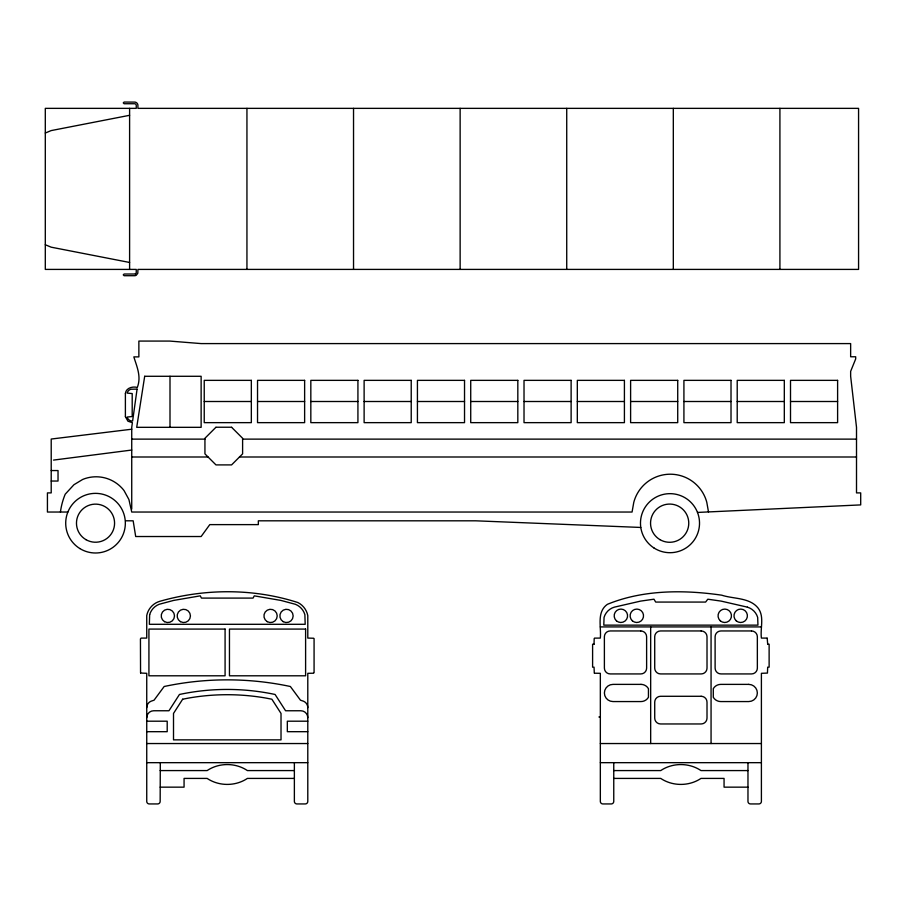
<?xml version="1.0" encoding="UTF-8"?>
<svg xmlns="http://www.w3.org/2000/svg" width="906" height="906" viewBox="0 0 906 906"><rect width="100%" height="100%" fill="white"/><g stroke="black" fill="none" stroke-linecap="round" stroke-linejoin="round"><path stroke-width="1.36" d="M160.305 762.671L160.158 801.425A2.514 2.514 0 0 1 157.644 803.939L149.252 803.939A2.514 2.514 0 0 1 146.738 801.425L146.738 673.317L140.657 673.033M313.669 673.215L307.791 673.317L307.791 801.425A2.514 2.514 0 0 1 305.277 803.939L296.896 803.939A2.514 2.514 0 0 1 294.371 801.425L294.371 762.671M613.758 762.671L613.758 801.425A2.514 2.514 0 0 1 611.244 803.939L602.852 803.939A2.514 2.514 0 0 1 600.338 801.425L600.338 673.317L594.495 673.215M594.619 638.13L600.338 638.084C601.391 626.941 596.397 612.048 607.348 604.347C642.988 589.647 683.962 589.704 721.72 595.185C733.498 599.059 749.409 597.371 757.971 607.915C764.687 616.465 760.066 628.209 761.402 638.084L767.042 638.107M767.688 644.223L769.126 644.223L769.126 667.167L767.688 667.167L767.439 673.079L761.402 673.317L761.402 801.425A2.514 2.514 0 0 1 758.877 803.939L750.496 803.939A2.514 2.514 0 0 1 747.971 801.425L747.971 762.671M307.791 717.699L307.791 717.665A6.954 6.954 0 0 0 300.849 710.757L285.571 710.757L275.084 694.472A229.671 229.671 0 0 0 179.445 694.472L168.969 710.757L153.692 710.757A6.954 6.954 0 0 0 146.738 717.699M314.076 672.569L314.076 638.843M594.042 644.177L594.189 638.458M125.39 393.464C125.957 387.904 132.695 386.171 137.304 387.44C141.517 376.67 136.897 366.817 133.839 356.885L138.867 356.885L138.867 341.075L169.739 341.075L201.132 343.589L850.643 343.589L850.643 356.771L855.683 356.771L855.683 358.935L850.643 371.369L850.643 376.284L856.51 427.326L856.51 492.898L860.7 492.898L860.7 504.902L697.495 512.434M215.877 427.326L204.937 438.266L204.937 453.872L215.968 464.903L231.574 464.903L242.604 453.872L242.604 438.266L231.653 427.326M140.555 672.898L140.441 638.923L141.064 638.107L146.738 638.084L146.738 615.582C147.984 608.877 153.216 603.181 159.762 601.324C204.597 588.481 253.442 588.209 297.915 602.558C302.989 605.083 306.726 610.021 307.791 615.582L307.791 638.084L313.736 638.243M45.3 133.023L51.166 130.589L129.603 115.3M53.533 460.089L131.732 450.044M131.732 429.218L51.212 439.048L51.212 492.898L47.429 492.898L47.429 512.037L67.859 512.037M204.235 401.505L251.336 401.505M257.531 401.505L304.631 401.505M310.826 401.505L357.927 401.505M364.121 401.505L411.222 401.505M417.428 401.505L464.529 401.505M470.724 401.505L517.824 401.505M524.019 401.505L571.12 401.505M577.315 401.505L624.415 401.505M630.61 401.505L677.722 401.505M683.917 401.505L731.017 401.505M737.212 401.505L784.313 401.505M790.508 401.505L837.608 401.505M215.968 427.236L231.574 427.236M131.732 439.127L204.937 439.127M242.604 439.127L856.51 439.127M131.732 456.998L208.063 456.998M239.478 456.998L856.51 456.998M51.212 470.554L58.029 470.554L58.029 481.041L51.212 481.041M600.338 626.918L761.402 626.918M594.042 644.223L592.603 644.223L592.603 667.167L594.042 667.167L594.291 673.079M146.738 721.199L167.202 721.199L167.202 731.686L146.738 731.686M307.791 721.199L287.327 721.199L287.327 731.686L307.791 731.686M146.738 743.543L307.791 743.543M600.338 743.543L761.402 743.543M146.738 762.671L307.791 762.671M600.338 762.671L761.402 762.671M160.158 770.576L207.134 770.576C219.014 762.569 235.515 762.569 247.395 770.576L294.371 770.576M613.758 770.576L660.734 770.576C672.614 762.569 689.115 762.569 700.995 770.576L747.971 770.576M294.371 778.413L247.395 778.413C235.515 786.408 219.014 786.408 207.134 778.413L184.065 778.413L184.065 787.155L160.158 787.155M613.758 778.413L660.734 778.413C672.614 786.408 689.115 786.408 700.995 778.413L724.064 778.413L724.064 787.155L747.971 787.155M125.855 520.803L133.159 520.814L135.696 536.522L201.132 536.522L209.784 524.619L258.335 524.619L258.335 520.814L475.695 520.814L640.78 527.451M129.603 262.468L51.166 247.179L45.3 244.745M747.382 607.145L721.131 601.108L707.79 599.206L705.615 602.071L655.706 602.071L653.951 599.206L640.599 601.108L614.359 607.145A15.096 15.096 0 0 0 604.053 617.416L603.792 625.14L757.948 625.14L757.676 617.416A15.096 15.096 0 0 0 747.382 607.156M767.189 638.164L767.688 644.177M125.39 416.669L127.939 421.199L132.389 422.683L131.732 427.326L131.732 509.093M708.492 511.913L706.793 502.309A37.758 37.758 0 0 0 633.781 502.343L632.06 512.037L131.732 512.037L128.924 499.534L124.088 490.667A31.54 31.54 0 0 0 121.812 487.938A35.209 35.209 0 0 0 85.855 478.311A31.551 31.551 0 0 0 82.525 479.534L73.952 484.721L65.209 494.212A70.566 70.566 0 0 0 60.43 512.037M779.919 108.358L779.919 269.41M711.063 626.918L711.063 743.543M673.317 108.358L673.317 269.41M650.667 626.918L650.667 743.543M566.726 108.358L566.726 269.41M460.135 108.358L460.135 269.41M353.533 108.358L353.533 269.41M246.942 108.358L246.942 269.41M170 376.284L170 427.326M129.603 108.358L129.603 269.41M125.39 393.578L125.39 416.534M307.791 707.643A6.954 6.954 0 0 0 303.51 701.221L300.475 700.191L290.362 686.499A303.08 303.08 0 0 0 164.167 686.499L154.054 700.191L151.03 701.221A6.954 6.954 0 0 0 146.738 707.643M135.413 273.782A1.676 1.676 0 0 1 134.801 274.008L124.099 274.031L123.261 274.869L124.099 275.707L134.654 275.707A3.431 3.431 0 0 0 136.274 275.231L137.803 273.25L137.939 269.41L858.571 269.41L858.571 108.358L137.939 108.358L137.893 104.937A3.409 3.409 0 0 0 135.062 102.106L124.099 102.061L123.261 102.899L124.099 103.737L134.575 103.737A1.733 1.733 0 0 1 136.262 105.424L136.262 108.358L45.3 108.358L45.3 269.41L136.262 269.41L136.24 272.57A1.755 1.755 0 0 1 135.402 273.805M137.078 389.127L132.616 421.007L131.042 420.905A5.289 5.289 0 0 1 127.168 417.043L132.197 416.534L132.197 393.578L127.168 393.091A5.289 5.289 0 0 1 131.042 389.218L137.078 389.127M144.688 376.284L136.715 427.326L201.132 427.326L201.132 376.284L144.688 376.284M149.649 614.664L149.354 624.302L305.186 624.302L304.88 614.664A15.923 15.923 0 0 0 295.413 604.302L280.939 600.429L254.28 595.854L253.068 598.096L201.472 598.096L200.249 595.854L173.59 600.429L159.116 604.302A15.923 15.923 0 0 0 149.649 614.664M182.661 699.217L173.51 713.43L173.51 739.862L281.019 739.862L281.019 713.43L271.868 699.217L266.285 698.13A224.405 224.405 0 0 0 188.244 698.13L182.661 699.217M251.336 380.361L204.235 380.361L204.235 422.649L251.336 422.649L251.336 380.361M304.631 380.361L257.531 380.361L257.531 422.649L304.631 422.649L304.631 380.361M357.927 380.361L310.826 380.361L310.826 422.649L357.927 422.649L357.927 380.361M411.222 380.361L364.121 380.361L364.121 422.649L411.222 422.649L411.222 380.361M464.529 380.361L417.428 380.361L417.428 422.649L464.529 422.649L464.529 380.361M517.824 380.361L470.724 380.361L470.724 422.649L517.824 422.649L517.824 380.361M571.12 380.361L524.019 380.361L524.019 422.649L571.12 422.649L571.12 380.361M624.415 380.361L577.315 380.361L577.315 422.649L624.415 422.649L624.415 380.361M677.722 380.361L630.61 380.361L630.61 422.649L677.722 422.649L677.722 380.361M731.017 380.361L683.917 380.361L683.917 422.649L731.017 422.649L731.017 380.361M784.313 380.361L737.212 380.361L737.212 422.649L784.313 422.649L784.313 380.361M837.608 380.361L790.508 380.361L790.508 422.649L837.608 422.649L837.608 380.361M225.084 629.081L148.924 629.081L148.924 675.797L225.084 675.797L225.084 629.081M305.605 629.081L229.456 629.081L229.456 675.797L305.605 675.797L305.605 629.081M640.769 630.95L610.236 630.95A5.821 5.821 0 0 0 604.381 636.748L604.393 668.141A5.821 5.821 0 0 0 610.236 673.928L640.769 673.939A5.821 5.821 0 0 0 646.624 668.141L646.612 636.748A5.821 5.821 0 0 0 640.769 630.961M701.165 630.95L660.565 630.95A5.821 5.821 0 0 0 654.71 636.748L654.721 668.141A5.821 5.821 0 0 0 660.565 673.928L701.165 673.939A5.821 5.821 0 0 0 707.02 668.141L707.008 636.748A5.821 5.821 0 0 0 701.165 630.961M751.504 630.95L720.961 630.95A5.821 5.821 0 0 0 715.106 636.748L715.117 668.141A5.821 5.821 0 0 0 720.961 673.928L751.504 673.939A5.821 5.821 0 0 0 757.359 668.141L757.348 636.748A5.821 5.821 0 0 0 751.504 630.961M641.006 684.381L612.988 684.381A8.596 8.596 0 0 0 604.393 692.977A8.596 8.596 0 0 0 612.988 701.561L641.006 701.561A8.596 8.596 0 0 0 648.447 697.269L648.447 688.673A8.596 8.596 0 0 0 641.006 684.381M748.752 684.381L720.734 684.381A8.596 8.596 0 0 0 713.294 688.673L713.294 697.269A8.596 8.596 0 0 0 720.734 701.561L748.752 701.561A8.596 8.596 0 0 0 757.348 692.977A8.596 8.596 0 0 0 748.752 684.381M701.165 696.284L660.565 696.284A5.844 5.844 0 0 0 654.721 702.127L654.721 718.13A5.844 5.844 0 0 0 660.565 723.962L701.165 723.962A5.844 5.844 0 0 0 707.008 718.13L707.008 702.127A5.844 5.844 0 0 0 701.165 696.284M600.338 717.371L599.194 716.986L600.338 717.371M654.019 548.005A29.524 29.524 0 0 0 699.489 524.619A29.524 29.524 0 0 0 656.488 496.93A29.524 29.524 0 0 0 654.019 548.005M79.841 548.549A29.83 29.83 0 0 0 125.334 524.076A29.83 29.83 0 0 0 81.393 496.918A29.83 29.83 0 0 0 79.841 548.549M736.25 620.825A6.716 6.716 0 0 0 747.269 617.122A6.716 6.716 0 0 0 738.56 609.432A6.716 6.716 0 0 0 736.25 620.825M616.442 620.825A6.716 6.716 0 0 0 627.45 617.122A6.716 6.716 0 0 0 618.741 609.432A6.716 6.716 0 0 0 616.442 620.825M720.315 620.825A6.716 6.716 0 0 0 731.335 617.122A6.716 6.716 0 0 0 722.614 609.432A6.716 6.716 0 0 0 720.315 620.825M632.377 620.825A6.716 6.716 0 0 0 643.396 617.122A6.716 6.716 0 0 0 634.676 609.432A6.716 6.716 0 0 0 632.377 620.825M180.464 621.652A6.636 6.636 0 0 0 190.43 615.933A6.636 6.636 0 0 0 180.498 610.157A6.636 6.636 0 0 0 180.464 621.652M164.518 621.652A6.636 6.636 0 0 0 174.496 615.933A6.636 6.636 0 0 0 164.552 610.157A6.636 6.636 0 0 0 164.518 621.652M267.236 621.652A6.636 6.636 0 0 0 277.213 615.933A6.636 6.636 0 0 0 267.27 610.157A6.636 6.636 0 0 0 267.236 621.652M283.182 621.652A6.636 6.636 0 0 0 293.148 615.933A6.636 6.636 0 0 0 283.216 610.157A6.636 6.636 0 0 0 283.182 621.652M659.987 539.659A19.105 19.105 0 0 0 688.764 523.317A19.105 19.105 0 0 0 660.214 506.567A19.105 19.105 0 0 0 659.987 539.659M86.002 539.682A19.049 19.049 0 0 0 114.575 523.181A19.049 19.049 0 0 0 86.002 506.68A19.049 19.049 0 0 0 86.002 539.682"/></g></svg>
